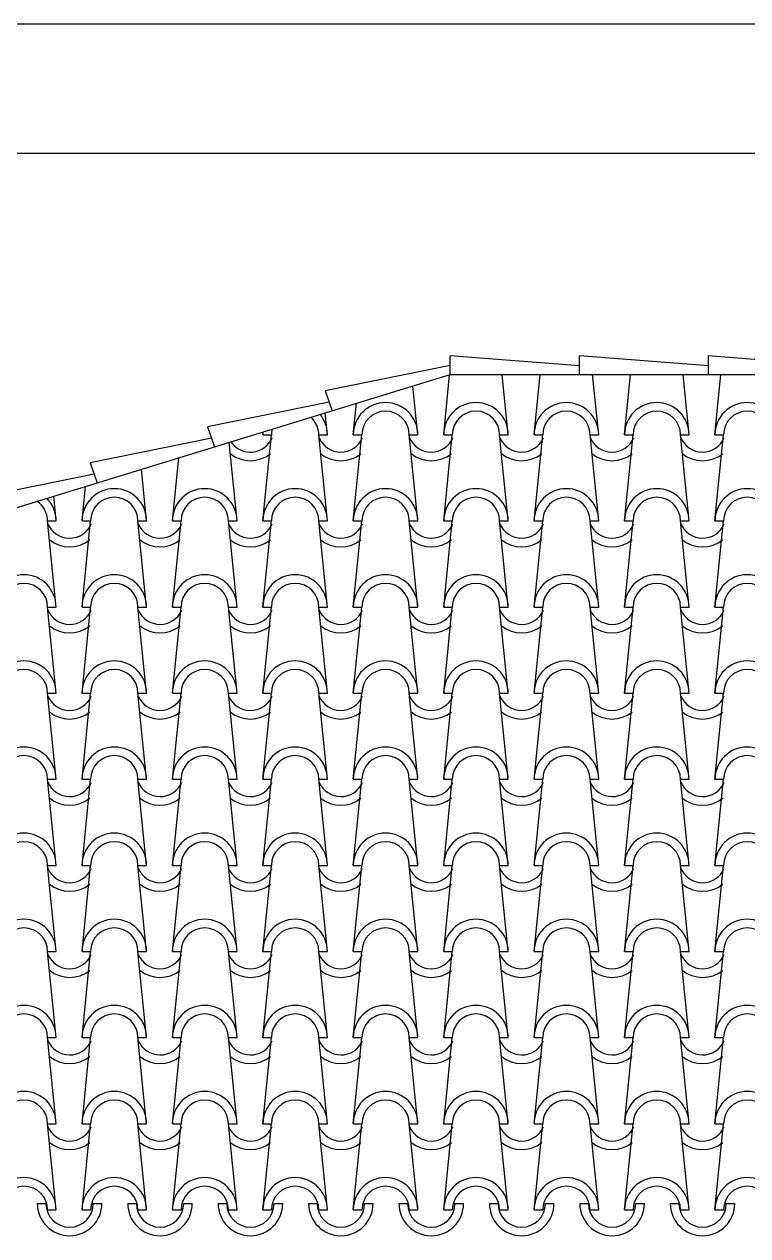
# Model space of a CAD drawing. Extents: x 3.3 to 78.4, y -0.4 to 40.7.
# Drawn here: x 63.242 to 64.922, y 37.384 to 40.198 of the extents above; entities that cross this region are included whole.
import ezdxf

# ---------------------------------------------------------------- set-up
doc = ezdxf.new("R2010")
doc.units = 0
doc.header["$MEASUREMENT"] = 0
for name, color, linetype in [('1', 1, 'CONTINUOUS'), ('2', 2, 'CONTINUOUS'), ('3', 3, 'CONTINUOUS'), ('A-DIM', 1, 'CONTINUOUS'), ('ALVENARIA', 7, 'CONTINUOUS'), ('COTAS', 1, 'CONTINUOUS')]:
    doc.layers.add(name, color=color, linetype=linetype)

msp = doc.modelspace()

# ---------------------------------------------------------------- linework, layer by layer
at = {"layer": '1'}
for p, q in [((64.231, 39.3839), (64.231, 39.4274)), ((64.531, 39.3839), (64.531, 39.4274)), ((64.831, 39.3839), (64.831, 39.4274)), ((57.706, 37.3839), (64.231, 39.3839)), ((64.231, 39.3839), (69.031, 39.3839)), ((63.9406, 39.3465), (63.9569, 39.2999)), ((63.6677, 39.2629), (63.684, 39.2163)), ((63.3948, 39.1792), (63.411, 39.1326))]:
    msp.add_line(p, q, dxfattribs=at)
at = {"layer": '2', "linetype": 'Continuous'}
for p, q in [((64.2159, 39.244), (64.2298, 39.3836)), ((64.3659, 39.244), (64.3519, 39.3839)), ((64.4259, 39.244), (64.4398, 39.3839)), ((64.5759, 39.244), (64.5619, 39.3839)), ((64.6359, 39.244), (64.6498, 39.3839)), ((64.7859, 39.244), (64.7719, 39.3839)), ((64.8459, 39.244), (64.8598, 39.3839)), ((64.1559, 39.244), (64.1445, 39.3574)), ((64.0059, 39.244), (64.0132, 39.3172)), ((63.9459, 39.244), (63.9408, 39.295)), ((63.7359, 39.044), (63.7176, 39.2266)), ((63.7959, 39.244), (63.7965, 39.2508)), ((63.7959, 39.244), (63.8159, 39.244)), ((63.7959, 39.044), (63.8159, 39.244)), ((63.9259, 39.244), (63.9459, 39.244)), ((63.9459, 39.044), (63.9259, 39.244)), ((64.0059, 39.244), (64.0259, 39.244)), ((64.0059, 39.044), (64.0259, 39.244)), ((64.1359, 39.244), (64.1559, 39.244)), ((64.1559, 39.044), (64.1359, 39.244)), ((64.2159, 39.244), (64.2359, 39.244)), ((64.2159, 39.044), (64.2359, 39.244)), ((64.3459, 39.244), (64.3659, 39.244)), ((64.3659, 39.044), (64.3459, 39.244)), ((64.4259, 39.244), (64.4459, 39.244)), ((64.4259, 39.044), (64.4459, 39.244)), ((64.5559, 39.244), (64.5759, 39.244)), ((64.5759, 39.044), (64.5559, 39.244)), ((64.6359, 39.244), (64.6559, 39.244)), ((64.6359, 39.044), (64.6559, 39.244)), ((64.7659, 39.244), (64.7859, 39.244)), ((64.7859, 39.044), (64.7659, 39.244)), ((64.8459, 39.244), (64.8659, 39.244)), ((64.8459, 39.044), (64.8659, 39.244)), ((63.5859, 39.044), (63.6005, 39.1907)), ((63.5259, 39.044), (63.5138, 39.1641)), ((63.3759, 39.044), (63.3839, 39.1243)), ((63.3159, 39.044), (63.3101, 39.1017)), ((63.2959, 39.044), (63.3159, 39.044)), ((63.3159, 38.844), (63.2959, 39.044)), ((63.3759, 39.044), (63.3959, 39.044)), ((63.3759, 38.844), (63.3959, 39.044)), ((63.5059, 39.044), (63.5259, 39.044)), ((63.5259, 38.844), (63.5059, 39.044)), ((63.5859, 39.044), (63.6059, 39.044)), ((63.5859, 38.844), (63.6059, 39.044)), ((63.7159, 39.044), (63.7359, 39.044)), ((63.7359, 38.844), (63.7159, 39.044)), ((63.7959, 39.044), (63.8159, 39.044)), ((63.7959, 38.844), (63.8159, 39.044)), ((63.9259, 39.044), (63.9459, 39.044)), ((63.9459, 38.844), (63.9259, 39.044)), ((64.0059, 39.044), (64.0259, 39.044)), ((64.0059, 38.844), (64.0259, 39.044)), ((64.1359, 39.044), (64.1559, 39.044)), ((64.1559, 38.844), (64.1359, 39.044)), ((64.2159, 39.044), (64.2359, 39.044)), ((64.2159, 38.844), (64.2359, 39.044)), ((64.3459, 39.044), (64.3659, 39.044)), ((64.3659, 38.844), (64.3459, 39.044)), ((64.4259, 39.044), (64.4459, 39.044)), ((64.4259, 38.844), (64.4459, 39.044)), ((64.5559, 39.044), (64.5759, 39.044)), ((64.5759, 38.844), (64.5559, 39.044)), ((64.6359, 39.044), (64.6559, 39.044)), ((64.6359, 38.844), (64.6559, 39.044)), ((64.7659, 39.044), (64.7859, 39.044)), ((64.7859, 38.844), (64.7659, 39.044)), ((64.8459, 39.044), (64.8659, 39.044)), ((64.8459, 38.844), (64.8659, 39.044)), ((63.2959, 38.844), (63.3159, 38.844)), ((63.3159, 38.644), (63.2959, 38.844)), ((63.3759, 38.844), (63.3959, 38.844)), ((63.3759, 38.644), (63.3959, 38.844)), ((63.5059, 38.844), (63.5259, 38.844)), ((63.5259, 38.644), (63.5059, 38.844)), ((63.5859, 38.844), (63.6059, 38.844)), ((63.5859, 38.644), (63.6059, 38.844)), ((63.7159, 38.844), (63.7359, 38.844)), ((63.7359, 38.644), (63.7159, 38.844)), ((63.7959, 38.844), (63.8159, 38.844)), ((63.7959, 38.644), (63.8159, 38.844)), ((63.9259, 38.844), (63.9459, 38.844)), ((63.9459, 38.644), (63.9259, 38.844)), ((64.0059, 38.844), (64.0259, 38.844)), ((64.0059, 38.644), (64.0259, 38.844)), ((64.1359, 38.844), (64.1559, 38.844)), ((64.1559, 38.644), (64.1359, 38.844)), ((64.2159, 38.844), (64.2359, 38.844)), ((64.2159, 38.644), (64.2359, 38.844)), ((64.3459, 38.844), (64.3659, 38.844)), ((64.3659, 38.644), (64.3459, 38.844)), ((64.4259, 38.844), (64.4459, 38.844)), ((64.4259, 38.644), (64.4459, 38.844)), ((64.5559, 38.844), (64.5759, 38.844)), ((64.5759, 38.644), (64.5559, 38.844)), ((64.6359, 38.844), (64.6559, 38.844)), ((64.6359, 38.644), (64.6559, 38.844)), ((64.7659, 38.844), (64.7859, 38.844)), ((64.7859, 38.644), (64.7659, 38.844)), ((64.8459, 38.844), (64.8659, 38.844)), ((64.8459, 38.644), (64.8659, 38.844)), ((63.2959, 38.644), (63.3159, 38.644)), ((63.3159, 38.444), (63.2959, 38.644)), ((63.3759, 38.644), (63.3959, 38.644)), ((63.3759, 38.444), (63.3959, 38.644)), ((63.5059, 38.644), (63.5259, 38.644)), ((63.5259, 38.444), (63.5059, 38.644)), ((63.5859, 38.644), (63.6059, 38.644)), ((63.5859, 38.444), (63.6059, 38.644)), ((63.7159, 38.644), (63.7359, 38.644)), ((63.7359, 38.444), (63.7159, 38.644)), ((63.7959, 38.644), (63.8159, 38.644)), ((63.7959, 38.444), (63.8159, 38.644)), ((63.9259, 38.644), (63.9459, 38.644)), ((63.9459, 38.444), (63.9259, 38.644)), ((64.0059, 38.644), (64.0259, 38.644)), ((64.0059, 38.444), (64.0259, 38.644)), ((64.1359, 38.644), (64.1559, 38.644)), ((64.1559, 38.444), (64.1359, 38.644)), ((64.2159, 38.644), (64.2359, 38.644)), ((64.2159, 38.444), (64.2359, 38.644)), ((64.3459, 38.644), (64.3659, 38.644)), ((64.3659, 38.444), (64.3459, 38.644)), ((64.4259, 38.644), (64.4459, 38.644)), ((64.4259, 38.444), (64.4459, 38.644)), ((64.5559, 38.644), (64.5759, 38.644)), ((64.5759, 38.444), (64.5559, 38.644)), ((64.6359, 38.644), (64.6559, 38.644)), ((64.6359, 38.444), (64.6559, 38.644)), ((64.7659, 38.644), (64.7859, 38.644)), ((64.7859, 38.444), (64.7659, 38.644)), ((64.8459, 38.644), (64.8659, 38.644)), ((64.8459, 38.444), (64.8659, 38.644)), ((63.3159, 38.244), (63.2959, 38.444)), ((63.2959, 38.444), (63.3159, 38.444)), ((63.3759, 38.244), (63.3959, 38.444)), ((63.3759, 38.444), (63.3959, 38.444)), ((63.5259, 38.244), (63.5059, 38.444)), ((63.5059, 38.444), (63.5259, 38.444)), ((63.5859, 38.244), (63.6059, 38.444)), ((63.5859, 38.444), (63.6059, 38.444)), ((63.7359, 38.244), (63.7159, 38.444)), ((63.7159, 38.444), (63.7359, 38.444)), ((63.7959, 38.244), (63.8159, 38.444)), ((63.7959, 38.444), (63.8159, 38.444)), ((63.9459, 38.244), (63.9259, 38.444)), ((63.9259, 38.444), (63.9459, 38.444)), ((64.0059, 38.244), (64.0259, 38.444)), ((64.0059, 38.444), (64.0259, 38.444)), ((64.1559, 38.244), (64.1359, 38.444)), ((64.1359, 38.444), (64.1559, 38.444)), ((64.2159, 38.244), (64.2359, 38.444)), ((64.2159, 38.444), (64.2359, 38.444)), ((64.3659, 38.244), (64.3459, 38.444)), ((64.3459, 38.444), (64.3659, 38.444)), ((64.4259, 38.244), (64.4459, 38.444)), ((64.4259, 38.444), (64.4459, 38.444)), ((64.5759, 38.244), (64.5559, 38.444)), ((64.5559, 38.444), (64.5759, 38.444)), ((64.6359, 38.244), (64.6559, 38.444)), ((64.6359, 38.444), (64.6559, 38.444)), ((64.7859, 38.244), (64.7659, 38.444)), ((64.7659, 38.444), (64.7859, 38.444)), ((64.8459, 38.244), (64.8659, 38.444)), ((64.8459, 38.444), (64.8659, 38.444)), ((63.2959, 38.244), (63.3159, 38.244)), ((63.3159, 38.044), (63.2959, 38.244)), ((63.3759, 38.244), (63.3959, 38.244)), ((63.3759, 38.044), (63.3959, 38.244)), ((63.5059, 38.244), (63.5259, 38.244)), ((63.5259, 38.044), (63.5059, 38.244)), ((63.5859, 38.244), (63.6059, 38.244)), ((63.5859, 38.044), (63.6059, 38.244)), ((63.7159, 38.244), (63.7359, 38.244)), ((63.7359, 38.044), (63.7159, 38.244)), ((63.7959, 38.244), (63.8159, 38.244)), ((63.7959, 38.044), (63.8159, 38.244)), ((63.9259, 38.244), (63.9459, 38.244)), ((63.9459, 38.044), (63.9259, 38.244)), ((64.0059, 38.244), (64.0259, 38.244)), ((64.0059, 38.044), (64.0259, 38.244)), ((64.1359, 38.244), (64.1559, 38.244)), ((64.1559, 38.044), (64.1359, 38.244)), ((64.2159, 38.244), (64.2359, 38.244)), ((64.2159, 38.044), (64.2359, 38.244)), ((64.3459, 38.244), (64.3659, 38.244)), ((64.3659, 38.044), (64.3459, 38.244)), ((64.4259, 38.244), (64.4459, 38.244)), ((64.4259, 38.044), (64.4459, 38.244)), ((64.5559, 38.244), (64.5759, 38.244)), ((64.5759, 38.044), (64.5559, 38.244)), ((64.6359, 38.244), (64.6559, 38.244)), ((64.6359, 38.044), (64.6559, 38.244)), ((64.7659, 38.244), (64.7859, 38.244)), ((64.7859, 38.044), (64.7659, 38.244)), ((64.8459, 38.244), (64.8659, 38.244)), ((64.8459, 38.044), (64.8659, 38.244)), ((63.3159, 37.844), (63.2959, 38.044)), ((63.2959, 38.044), (63.3159, 38.044)), ((63.3759, 37.844), (63.3959, 38.044)), ((63.3759, 38.044), (63.3959, 38.044)), ((63.5259, 37.844), (63.5059, 38.044)), ((63.5059, 38.044), (63.5259, 38.044)), ((63.5859, 37.844), (63.6059, 38.044)), ((63.5859, 38.044), (63.6059, 38.044)), ((63.7359, 37.844), (63.7159, 38.044)), ((63.7159, 38.044), (63.7359, 38.044)), ((63.7959, 37.844), (63.8159, 38.044)), ((63.7959, 38.044), (63.8159, 38.044)), ((63.9459, 37.844), (63.9259, 38.044)), ((63.9259, 38.044), (63.9459, 38.044)), ((64.0059, 37.844), (64.0259, 38.044)), ((64.0059, 38.044), (64.0259, 38.044)), ((64.1559, 37.844), (64.1359, 38.044)), ((64.1359, 38.044), (64.1559, 38.044)), ((64.2159, 37.844), (64.2359, 38.044)), ((64.2159, 38.044), (64.2359, 38.044)), ((64.3659, 37.844), (64.3459, 38.044)), ((64.3459, 38.044), (64.3659, 38.044)), ((64.4259, 37.844), (64.4459, 38.044)), ((64.4259, 38.044), (64.4459, 38.044)), ((64.5759, 37.844), (64.5559, 38.044)), ((64.5559, 38.044), (64.5759, 38.044)), ((64.6359, 37.844), (64.6559, 38.044)), ((64.6359, 38.044), (64.6559, 38.044)), ((64.7859, 37.844), (64.7659, 38.044)), ((64.7659, 38.044), (64.7859, 38.044)), ((64.8459, 37.844), (64.8659, 38.044)), ((64.8459, 38.044), (64.8659, 38.044)), ((63.2959, 37.844), (63.3159, 37.844)), ((63.3159, 37.644), (63.2959, 37.844)), ((63.3759, 37.844), (63.3959, 37.844)), ((63.3759, 37.644), (63.3959, 37.844)), ((63.5059, 37.844), (63.5259, 37.844)), ((63.5259, 37.644), (63.5059, 37.844)), ((63.5859, 37.844), (63.6059, 37.844)), ((63.5859, 37.644), (63.6059, 37.844)), ((63.7159, 37.844), (63.7359, 37.844)), ((63.7359, 37.644), (63.7159, 37.844)), ((63.7959, 37.844), (63.8159, 37.844)), ((63.7959, 37.644), (63.8159, 37.844)), ((63.9259, 37.844), (63.9459, 37.844)), ((63.9459, 37.644), (63.9259, 37.844)), ((64.0059, 37.844), (64.0259, 37.844)), ((64.0059, 37.644), (64.0259, 37.844)), ((64.1359, 37.844), (64.1559, 37.844)), ((64.1559, 37.644), (64.1359, 37.844)), ((64.2159, 37.844), (64.2359, 37.844)), ((64.2159, 37.644), (64.2359, 37.844)), ((64.3459, 37.844), (64.3659, 37.844)), ((64.3659, 37.644), (64.3459, 37.844)), ((64.4259, 37.844), (64.4459, 37.844)), ((64.4259, 37.644), (64.4459, 37.844)), ((64.5559, 37.844), (64.5759, 37.844)), ((64.5759, 37.644), (64.5559, 37.844)), ((64.6359, 37.844), (64.6559, 37.844)), ((64.6359, 37.644), (64.6559, 37.844)), ((64.7659, 37.844), (64.7859, 37.844)), ((64.7859, 37.644), (64.7659, 37.844)), ((64.8459, 37.844), (64.8659, 37.844)), ((64.8459, 37.644), (64.8659, 37.844)), ((63.2959, 37.644), (63.3159, 37.644)), ((63.3159, 37.444), (63.2959, 37.644)), ((63.3759, 37.644), (63.3959, 37.644)), ((63.3759, 37.444), (63.3959, 37.644)), ((63.5059, 37.644), (63.5259, 37.644)), ((63.5259, 37.444), (63.5059, 37.644)), ((63.5859, 37.644), (63.6059, 37.644)), ((63.5859, 37.444), (63.6059, 37.644)), ((63.7159, 37.644), (63.7359, 37.644)), ((63.7359, 37.444), (63.7159, 37.644)), ((63.7959, 37.644), (63.8159, 37.644)), ((63.7959, 37.444), (63.8159, 37.644)), ((63.9259, 37.644), (63.9459, 37.644)), ((63.9459, 37.444), (63.9259, 37.644)), ((64.0059, 37.644), (64.0259, 37.644)), ((64.0059, 37.444), (64.0259, 37.644)), ((64.1359, 37.644), (64.1559, 37.644)), ((64.1559, 37.444), (64.1359, 37.644)), ((64.2159, 37.644), (64.2359, 37.644)), ((64.2159, 37.444), (64.2359, 37.644)), ((64.3459, 37.644), (64.3659, 37.644)), ((64.3659, 37.444), (64.3459, 37.644)), ((64.4259, 37.644), (64.4459, 37.644)), ((64.4259, 37.444), (64.4459, 37.644)), ((64.5559, 37.644), (64.5759, 37.644)), ((64.5759, 37.444), (64.5559, 37.644)), ((64.6359, 37.644), (64.6559, 37.644)), ((64.6359, 37.444), (64.6559, 37.644)), ((64.7659, 37.644), (64.7859, 37.644)), ((64.7859, 37.444), (64.7659, 37.644)), ((64.8459, 37.644), (64.8659, 37.644)), ((64.8459, 37.444), (64.8659, 37.644))]:
    msp.add_line(p, q, dxfattribs=at)
for centre, radius, start, end in [((64.0809, 39.244), 0.075, 0, 180), ((64.2909, 39.244), 0.075, 0, 180), ((64.5009, 39.244), 0.075, 0, 180), ((64.7109, 39.244), 0.075, 0, 180), ((64.9209, 39.244), 0.075, 0, 180), ((63.8709, 39.244), 0.055, 0, 47.9711), ((63.8709, 39.244), 0.075, 0, 39.1845), ((64.0809, 39.244), 0.055, 0, 180), ((64.2909, 39.244), 0.055, 0, 180), ((64.5009, 39.244), 0.055, 0, 180), ((64.7109, 39.244), 0.055, 0, 180), ((64.9209, 39.244), 0.055, 0, 180), ((63.8709, 39.244), 0.055, 166.1109, 180), ((63.7671, 39.2589), 0.055, 214.4009, 336.4825), ((63.8709, 39.244), 0.075, 174.8975, 180), ((63.9771, 39.2589), 0.055, 202.9571, 336.4825), ((64.1871, 39.2589), 0.055, 202.9571, 336.4825), ((64.3971, 39.2589), 0.055, 202.9571, 336.4825), ((64.6071, 39.2589), 0.055, 202.9571, 336.4825), ((64.8171, 39.2589), 0.055, 202.9571, 336.4825), ((63.7671, 39.2589), 0.075, 231.2546, 308.5723), ((63.9771, 39.2589), 0.075, 231.2546, 308.5723), ((64.1871, 39.2589), 0.075, 231.2546, 308.5723), ((64.3971, 39.2589), 0.075, 231.2546, 308.5723), ((64.6071, 39.2589), 0.075, 231.2546, 308.5723), ((64.8171, 39.2589), 0.075, 231.2546, 308.5723), ((63.4509, 39.044), 0.075, 0, 180), ((63.6609, 39.044), 0.075, 0, 180), ((63.8709, 39.044), 0.075, 0, 180), ((64.0809, 39.044), 0.075, 0, 180), ((64.2909, 39.044), 0.075, 0, 180), ((64.5009, 39.044), 0.075, 0, 180), ((64.7109, 39.044), 0.075, 0, 180), ((64.9209, 39.044), 0.075, 0, 180), ((63.2409, 39.044), 0.055, 0, 56.3779), ((63.2409, 39.044), 0.075, 0, 44.7412), ((63.4509, 39.044), 0.055, 0, 180), ((63.6609, 39.044), 0.055, 0, 180), ((63.8709, 39.044), 0.055, 0, 180), ((64.0809, 39.044), 0.055, 0, 180), ((64.2909, 39.044), 0.055, 0, 180), ((64.5009, 39.044), 0.055, 0, 180), ((64.7109, 39.044), 0.055, 0, 180), ((64.9209, 39.044), 0.055, 0, 180), ((63.3471, 39.0589), 0.055, 202.9571, 336.4825), ((63.5571, 39.0589), 0.055, 202.9571, 336.4825), ((63.7671, 39.0589), 0.055, 202.9571, 336.4825), ((63.9771, 39.0589), 0.055, 202.9571, 336.4825), ((64.1871, 39.0589), 0.055, 202.9571, 336.4825), ((64.3971, 39.0589), 0.055, 202.9571, 336.4825), ((64.6071, 39.0589), 0.055, 202.9571, 336.4825), ((64.8171, 39.0589), 0.055, 202.9571, 336.4825), ((63.3471, 39.0589), 0.075, 231.2546, 308.5723), ((63.5571, 39.0589), 0.075, 231.2546, 308.5723), ((63.7671, 39.0589), 0.075, 231.2546, 308.5723), ((63.9771, 39.0589), 0.075, 231.2546, 308.5723), ((64.1871, 39.0589), 0.075, 231.2546, 308.5723), ((64.3971, 39.0589), 0.075, 231.2546, 308.5723), ((64.6071, 39.0589), 0.075, 231.2546, 308.5723), ((64.8171, 39.0589), 0.075, 231.2546, 308.5723), ((63.2409, 38.844), 0.075, 0, 180), ((63.4509, 38.844), 0.075, 0, 180), ((63.6609, 38.844), 0.075, 0, 180), ((63.8709, 38.844), 0.075, 0, 180), ((64.0809, 38.844), 0.075, 0, 180), ((64.2909, 38.844), 0.075, 0, 180), ((64.5009, 38.844), 0.075, 0, 180), ((64.7109, 38.844), 0.075, 0, 180), ((64.9209, 38.844), 0.075, 0, 180), ((63.2409, 38.844), 0.055, 0, 180), ((63.4509, 38.844), 0.055, 0, 180), ((63.6609, 38.844), 0.055, 0, 180), ((63.8709, 38.844), 0.055, 0, 180), ((64.0809, 38.844), 0.055, 0, 180), ((64.2909, 38.844), 0.055, 0, 180), ((64.5009, 38.844), 0.055, 0, 180), ((64.7109, 38.844), 0.055, 0, 180), ((64.9209, 38.844), 0.055, 0, 180), ((63.3471, 38.8589), 0.055, 202.9571, 336.4825), ((63.5571, 38.8589), 0.055, 202.9571, 336.4825), ((63.7671, 38.8589), 0.055, 202.9571, 336.4825), ((63.9771, 38.8589), 0.055, 202.9571, 336.4825), ((64.1871, 38.8589), 0.055, 202.9571, 336.4825), ((64.3971, 38.8589), 0.055, 202.9571, 336.4825), ((64.6071, 38.8589), 0.055, 202.9571, 336.4825), ((64.8171, 38.8589), 0.055, 202.9571, 336.4825), ((63.3471, 38.8589), 0.075, 231.2546, 308.5723), ((63.5571, 38.8589), 0.075, 231.2546, 308.5723), ((63.7671, 38.8589), 0.075, 231.2546, 308.5723), ((63.9771, 38.8589), 0.075, 231.2546, 308.5723), ((64.1871, 38.8589), 0.075, 231.2546, 308.5723), ((64.3971, 38.8589), 0.075, 231.2546, 308.5723), ((64.6071, 38.8589), 0.075, 231.2546, 308.5723), ((64.8171, 38.8589), 0.075, 231.2546, 308.5723), ((63.2409, 38.644), 0.075, 0, 180), ((63.4509, 38.644), 0.075, 0, 180), ((63.6609, 38.644), 0.075, 0, 180), ((63.8709, 38.644), 0.075, 0, 180), ((64.0809, 38.644), 0.075, 0, 180), ((64.2909, 38.644), 0.075, 0, 180), ((64.5009, 38.644), 0.075, 0, 180), ((64.7109, 38.644), 0.075, 0, 180), ((64.9209, 38.644), 0.075, 0, 180), ((63.2409, 38.644), 0.055, 0, 180), ((63.4509, 38.644), 0.055, 0, 180), ((63.6609, 38.644), 0.055, 0, 180), ((63.8709, 38.644), 0.055, 0, 180), ((64.0809, 38.644), 0.055, 0, 180), ((64.2909, 38.644), 0.055, 0, 180), ((64.5009, 38.644), 0.055, 0, 180), ((64.7109, 38.644), 0.055, 0, 180), ((64.9209, 38.644), 0.055, 0, 180), ((63.3471, 38.6589), 0.055, 202.9571, 336.4825), ((63.5571, 38.6589), 0.055, 202.9571, 336.4825), ((63.7671, 38.6589), 0.055, 202.9571, 336.4825), ((63.9771, 38.6589), 0.055, 202.9571, 336.4825), ((64.1871, 38.6589), 0.055, 202.9571, 336.4825), ((64.3971, 38.6589), 0.055, 202.9571, 336.4825), ((64.6071, 38.6589), 0.055, 202.9571, 336.4825), ((64.8171, 38.6589), 0.055, 202.9571, 336.4825), ((63.3471, 38.6589), 0.075, 231.2546, 308.5723), ((63.5571, 38.6589), 0.075, 231.2546, 308.5723), ((63.7671, 38.6589), 0.075, 231.2546, 308.5723), ((63.9771, 38.6589), 0.075, 231.2546, 308.5723), ((64.1871, 38.6589), 0.075, 231.2546, 308.5723), ((64.3971, 38.6589), 0.075, 231.2546, 308.5723), ((64.6071, 38.6589), 0.075, 231.2546, 308.5723), ((64.8171, 38.6589), 0.075, 231.2546, 308.5723), ((63.2409, 38.444), 0.075, 0, 180), ((63.2409, 38.444), 0.055, 0, 180), ((63.4509, 38.444), 0.075, 0, 180), ((63.4509, 38.444), 0.055, 0, 180), ((63.6609, 38.444), 0.075, 0, 180), ((63.6609, 38.444), 0.055, 0, 180), ((63.8709, 38.444), 0.075, 0, 180), ((63.8709, 38.444), 0.055, 0, 180), ((64.0809, 38.444), 0.075, 0, 180), ((64.0809, 38.444), 0.055, 0, 180), ((64.2909, 38.444), 0.075, 0, 180), ((64.2909, 38.444), 0.055, 0, 180), ((64.5009, 38.444), 0.075, 0, 180), ((64.5009, 38.444), 0.055, 0, 180), ((64.7109, 38.444), 0.075, 0, 180), ((64.7109, 38.444), 0.055, 0, 180), ((64.9209, 38.444), 0.075, 0, 180), ((64.9209, 38.444), 0.055, 0, 180), ((63.3471, 38.4589), 0.055, 202.9571, 336.4825), ((63.5571, 38.4589), 0.055, 202.9571, 336.4825), ((63.7671, 38.4589), 0.055, 202.9571, 336.4825), ((63.9771, 38.4589), 0.055, 202.9571, 336.4825), ((64.1871, 38.4589), 0.055, 202.9571, 336.4825), ((64.3971, 38.4589), 0.055, 202.9571, 336.4825), ((64.6071, 38.4589), 0.055, 202.9571, 336.4825), ((64.8171, 38.4589), 0.055, 202.9571, 336.4825), ((63.3471, 38.4589), 0.075, 231.2546, 308.5723), ((63.5571, 38.4589), 0.075, 231.2546, 308.5723), ((63.7671, 38.4589), 0.075, 231.2546, 308.5723), ((63.9771, 38.4589), 0.075, 231.2546, 308.5723), ((64.1871, 38.4589), 0.075, 231.2546, 308.5723), ((64.3971, 38.4589), 0.075, 231.2546, 308.5723), ((64.6071, 38.4589), 0.075, 231.2546, 308.5723), ((64.8171, 38.4589), 0.075, 231.2546, 308.5723), ((63.2409, 38.244), 0.075, 0, 180), ((63.2409, 38.244), 0.055, 0, 180), ((63.4509, 38.244), 0.075, 0, 180), ((63.4509, 38.244), 0.055, 0, 180), ((63.6609, 38.244), 0.075, 0, 180), ((63.6609, 38.244), 0.055, 0, 180), ((63.8709, 38.244), 0.075, 0, 180), ((63.8709, 38.244), 0.055, 0, 180), ((64.0809, 38.244), 0.075, 0, 180), ((64.0809, 38.244), 0.055, 0, 180), ((64.2909, 38.244), 0.075, 0, 180), ((64.2909, 38.244), 0.055, 0, 180), ((64.5009, 38.244), 0.075, 0, 180), ((64.5009, 38.244), 0.055, 0, 180), ((64.7109, 38.244), 0.075, 0, 180), ((64.7109, 38.244), 0.055, 0, 180), ((64.9209, 38.244), 0.075, 0, 180), ((64.9209, 38.244), 0.055, 0, 180), ((63.3471, 38.2589), 0.055, 202.9571, 336.4825), ((63.5571, 38.2589), 0.055, 202.9571, 336.4825), ((63.7671, 38.2589), 0.055, 202.9571, 336.4825), ((63.9771, 38.2589), 0.055, 202.9571, 336.4825), ((64.1871, 38.2589), 0.055, 202.9571, 336.4825), ((64.3971, 38.2589), 0.055, 202.9571, 336.4825), ((64.6071, 38.2589), 0.055, 202.9571, 336.4825), ((64.8171, 38.2589), 0.055, 202.9571, 336.4825), ((63.3471, 38.2589), 0.075, 231.2546, 308.5723), ((63.5571, 38.2589), 0.075, 231.2546, 308.5723), ((63.7671, 38.2589), 0.075, 231.2546, 308.5723), ((63.9771, 38.2589), 0.075, 231.2546, 308.5723), ((64.1871, 38.2589), 0.075, 231.2546, 308.5723), ((64.3971, 38.2589), 0.075, 231.2546, 308.5723), ((64.6071, 38.2589), 0.075, 231.2546, 308.5723), ((64.8171, 38.2589), 0.075, 231.2546, 308.5723), ((63.2409, 38.044), 0.075, 0, 180), ((63.2409, 38.044), 0.055, 0, 180), ((63.4509, 38.044), 0.075, 0, 180), ((63.4509, 38.044), 0.055, 0, 180), ((63.6609, 38.044), 0.075, 0, 180), ((63.6609, 38.044), 0.055, 0, 180), ((63.8709, 38.044), 0.075, 0, 180), ((63.8709, 38.044), 0.055, 0, 180), ((64.0809, 38.044), 0.075, 0, 180), ((64.0809, 38.044), 0.055, 0, 180), ((64.2909, 38.044), 0.075, 0, 180), ((64.2909, 38.044), 0.055, 0, 180), ((64.5009, 38.044), 0.075, 0, 180), ((64.5009, 38.044), 0.055, 0, 180), ((64.7109, 38.044), 0.075, 0, 180), ((64.7109, 38.044), 0.055, 0, 180), ((64.9209, 38.044), 0.075, 0, 180), ((64.9209, 38.044), 0.055, 0, 180), ((63.3471, 38.0589), 0.055, 202.9571, 336.4825), ((63.5571, 38.0589), 0.055, 202.9571, 336.4825), ((63.7671, 38.0589), 0.055, 202.9571, 336.4825), ((63.9771, 38.0589), 0.055, 202.9571, 336.4825), ((64.1871, 38.0589), 0.055, 202.9571, 336.4825), ((64.3971, 38.0589), 0.055, 202.9571, 336.4825), ((64.6071, 38.0589), 0.055, 202.9571, 336.4825), ((64.8171, 38.0589), 0.055, 202.9571, 336.4825), ((63.3471, 38.0589), 0.075, 231.2546, 308.5723), ((63.5571, 38.0589), 0.075, 231.2546, 308.5723), ((63.7671, 38.0589), 0.075, 231.2546, 308.5723), ((63.9771, 38.0589), 0.075, 231.2546, 308.5723), ((64.1871, 38.0589), 0.075, 231.2546, 308.5723), ((64.3971, 38.0589), 0.075, 231.2546, 308.5723), ((64.6071, 38.0589), 0.075, 231.2546, 308.5723), ((64.8171, 38.0589), 0.075, 231.2546, 308.5723), ((63.2409, 37.844), 0.075, 0, 180), ((63.4509, 37.844), 0.075, 0, 180), ((63.6609, 37.844), 0.075, 0, 180), ((63.8709, 37.844), 0.075, 0, 180), ((64.0809, 37.844), 0.075, 0, 180), ((64.2909, 37.844), 0.075, 0, 180), ((64.5009, 37.844), 0.075, 0, 180), ((64.7109, 37.844), 0.075, 0, 180), ((64.9209, 37.844), 0.075, 0, 180), ((63.2409, 37.844), 0.055, 0, 180), ((63.4509, 37.844), 0.055, 0, 180), ((63.6609, 37.844), 0.055, 0, 180), ((63.8709, 37.844), 0.055, 0, 180), ((64.0809, 37.844), 0.055, 0, 180), ((64.2909, 37.844), 0.055, 0, 180), ((64.5009, 37.844), 0.055, 0, 180), ((64.7109, 37.844), 0.055, 0, 180), ((64.9209, 37.844), 0.055, 0, 180), ((63.3471, 37.8589), 0.055, 202.9571, 336.4825), ((63.5571, 37.8589), 0.055, 202.9571, 336.4825), ((63.7671, 37.8589), 0.055, 202.9571, 336.4825), ((63.9771, 37.8589), 0.055, 202.9571, 336.4825), ((64.1871, 37.8589), 0.055, 202.9571, 336.4825), ((64.3971, 37.8589), 0.055, 202.9571, 336.4825), ((64.6071, 37.8589), 0.055, 202.9571, 336.4825), ((64.8171, 37.8589), 0.055, 202.9571, 336.4825), ((63.3471, 37.8589), 0.075, 231.2546, 308.5723), ((63.5571, 37.8589), 0.075, 231.2546, 308.5723), ((63.7671, 37.8589), 0.075, 231.2546, 308.5723), ((63.9771, 37.8589), 0.075, 231.2546, 308.5723), ((64.1871, 37.8589), 0.075, 231.2546, 308.5723), ((64.3971, 37.8589), 0.075, 231.2546, 308.5723), ((64.6071, 37.8589), 0.075, 231.2546, 308.5723), ((64.8171, 37.8589), 0.075, 231.2546, 308.5723), ((63.2409, 37.644), 0.075, 0, 180), ((63.4509, 37.644), 0.075, 0, 180), ((63.6609, 37.644), 0.075, 0, 180), ((63.8709, 37.644), 0.075, 0, 180), ((64.0809, 37.644), 0.075, 0, 180), ((64.2909, 37.644), 0.075, 0, 180), ((64.5009, 37.644), 0.075, 0, 180), ((64.7109, 37.644), 0.075, 0, 180), ((64.9209, 37.644), 0.075, 0, 180), ((63.2409, 37.644), 0.055, 0, 180), ((63.4509, 37.644), 0.055, 0, 180), ((63.6609, 37.644), 0.055, 0, 180), ((63.8709, 37.644), 0.055, 0, 180), ((64.0809, 37.644), 0.055, 0, 180), ((64.2909, 37.644), 0.055, 0, 180), ((64.5009, 37.644), 0.055, 0, 180), ((64.7109, 37.644), 0.055, 0, 180), ((64.9209, 37.644), 0.055, 0, 180), ((63.3471, 37.6589), 0.055, 202.9571, 336.4825), ((63.5571, 37.6589), 0.055, 202.9571, 336.4825), ((63.7671, 37.6589), 0.055, 202.9571, 336.4825), ((63.9771, 37.6589), 0.055, 202.9571, 336.4825), ((64.1871, 37.6589), 0.055, 202.9571, 336.4825), ((64.3971, 37.6589), 0.055, 202.9571, 336.4825), ((64.6071, 37.6589), 0.055, 202.9571, 336.4825), ((64.8171, 37.6589), 0.055, 202.9571, 336.4825), ((63.3471, 37.6589), 0.075, 231.2546, 308.5723), ((63.5571, 37.6589), 0.075, 231.2546, 308.5723), ((63.7671, 37.6589), 0.075, 231.2546, 308.5723), ((63.9771, 37.6589), 0.075, 231.2546, 308.5723), ((64.1871, 37.6589), 0.075, 231.2546, 308.5723), ((64.3971, 37.6589), 0.075, 231.2546, 308.5723), ((64.6071, 37.6589), 0.075, 231.2546, 308.5723), ((64.8171, 37.6589), 0.075, 231.2546, 308.5723)]:
    msp.add_arc(centre, radius, start, end, dxfattribs=at)
at = {"layer": '3', "linetype": 'Continuous'}
for p, q in [((63.2721, 37.4589), (63.2921, 37.4589)), ((63.4021, 37.4589), (63.4221, 37.4589)), ((63.4821, 37.4589), (63.5021, 37.4589)), ((63.6121, 37.4589), (63.6321, 37.4589)), ((63.6921, 37.4589), (63.7121, 37.4589)), ((63.8221, 37.4589), (63.8421, 37.4589)), ((63.9021, 37.4589), (63.9221, 37.4589)), ((64.0321, 37.4589), (64.0521, 37.4589)), ((64.1121, 37.4589), (64.1321, 37.4589)), ((64.2421, 37.4589), (64.2621, 37.4589)), ((64.3221, 37.4589), (64.3421, 37.4589)), ((64.4521, 37.4589), (64.4721, 37.4589)), ((64.5321, 37.4589), (64.5521, 37.4589)), ((64.6621, 37.4589), (64.6821, 37.4589)), ((64.7421, 37.4589), (64.7621, 37.4589)), ((64.8721, 37.4589), (64.8921, 37.4589)), ((63.2959, 37.444), (63.3159, 37.444)), ((63.3759, 37.444), (63.3959, 37.444)), ((63.5059, 37.444), (63.5259, 37.444)), ((63.5859, 37.444), (63.6059, 37.444)), ((63.7159, 37.444), (63.7359, 37.444)), ((63.7959, 37.444), (63.8159, 37.444)), ((63.9259, 37.444), (63.9459, 37.444)), ((64.0059, 37.444), (64.0259, 37.444)), ((64.1359, 37.444), (64.1559, 37.444)), ((64.2159, 37.444), (64.2359, 37.444)), ((64.3459, 37.444), (64.3659, 37.444)), ((64.4259, 37.444), (64.4459, 37.444)), ((64.5559, 37.444), (64.5759, 37.444)), ((64.6359, 37.444), (64.6559, 37.444)), ((64.7659, 37.444), (64.7859, 37.444)), ((64.8459, 37.444), (64.8659, 37.444))]:
    msp.add_line(p, q, dxfattribs=at)
for centre, radius, start, end in [((63.2409, 37.444), 0.075, 0, 180), ((63.4509, 37.444), 0.075, 0, 180), ((63.6609, 37.444), 0.075, 0, 180), ((63.8709, 37.444), 0.075, 0, 180), ((64.0809, 37.444), 0.075, 0, 180), ((64.2909, 37.444), 0.075, 0, 180), ((64.5009, 37.444), 0.075, 0, 180), ((64.7109, 37.444), 0.075, 0, 180), ((64.9209, 37.444), 0.075, 0, 180), ((63.2409, 37.444), 0.055, 0, 180), ((63.4509, 37.444), 0.055, 0, 180), ((63.6609, 37.444), 0.055, 0, 180), ((63.8709, 37.444), 0.055, 0, 180), ((64.0809, 37.444), 0.055, 0, 180), ((64.2909, 37.444), 0.055, 0, 180), ((64.5009, 37.444), 0.055, 0, 180), ((64.7109, 37.444), 0.055, 0, 180), ((64.9209, 37.444), 0.055, 0, 180), ((63.3471, 37.4589), 0.075, 180, 0), ((63.3471, 37.4589), 0.055, 180, 0), ((63.5571, 37.4589), 0.075, 180, 0), ((63.5571, 37.4589), 0.055, 180, 0), ((63.7671, 37.4589), 0.075, 180, 0), ((63.7671, 37.4589), 0.055, 180, 0), ((63.9771, 37.4589), 0.075, 180, 0), ((63.9771, 37.4589), 0.055, 180, 0), ((64.1871, 37.4589), 0.075, 180, 0), ((64.1871, 37.4589), 0.055, 180, 0), ((64.3971, 37.4589), 0.075, 180, 0), ((64.3971, 37.4589), 0.055, 180, 0), ((64.6071, 37.4589), 0.075, 180, 0), ((64.6071, 37.4589), 0.055, 180, 0), ((64.8171, 37.4589), 0.075, 180, 0), ((64.8171, 37.4589), 0.055, 180, 0)]:
    msp.add_arc(centre, radius, start, end, dxfattribs=at)
at = {"layer": 'A-DIM'}
for p, q in [((64.531, 39.4039), (64.231, 39.4274)), ((64.831, 39.4039), (64.531, 39.4274)), ((65.131, 39.4039), (64.831, 39.4274)), ((64.231, 39.4048), (63.9406, 39.3465)), ((63.95, 39.3196), (63.6677, 39.2629)), ((63.6771, 39.2359), (63.3948, 39.1792)), ((63.4042, 39.1523), (63.1218, 39.0955))]:
    msp.add_line(p, q, dxfattribs=at)
at = {"layer": 'ALVENARIA'}
msp.add_line((78.1353, 39.8976), (38.02, 39.8976), dxfattribs=at)
at = {"layer": 'COTAS'}
msp.add_line((78.4353, 40.1976), (37.72, 40.1976), dxfattribs=at)

doc.saveas('drawing.dxf')
